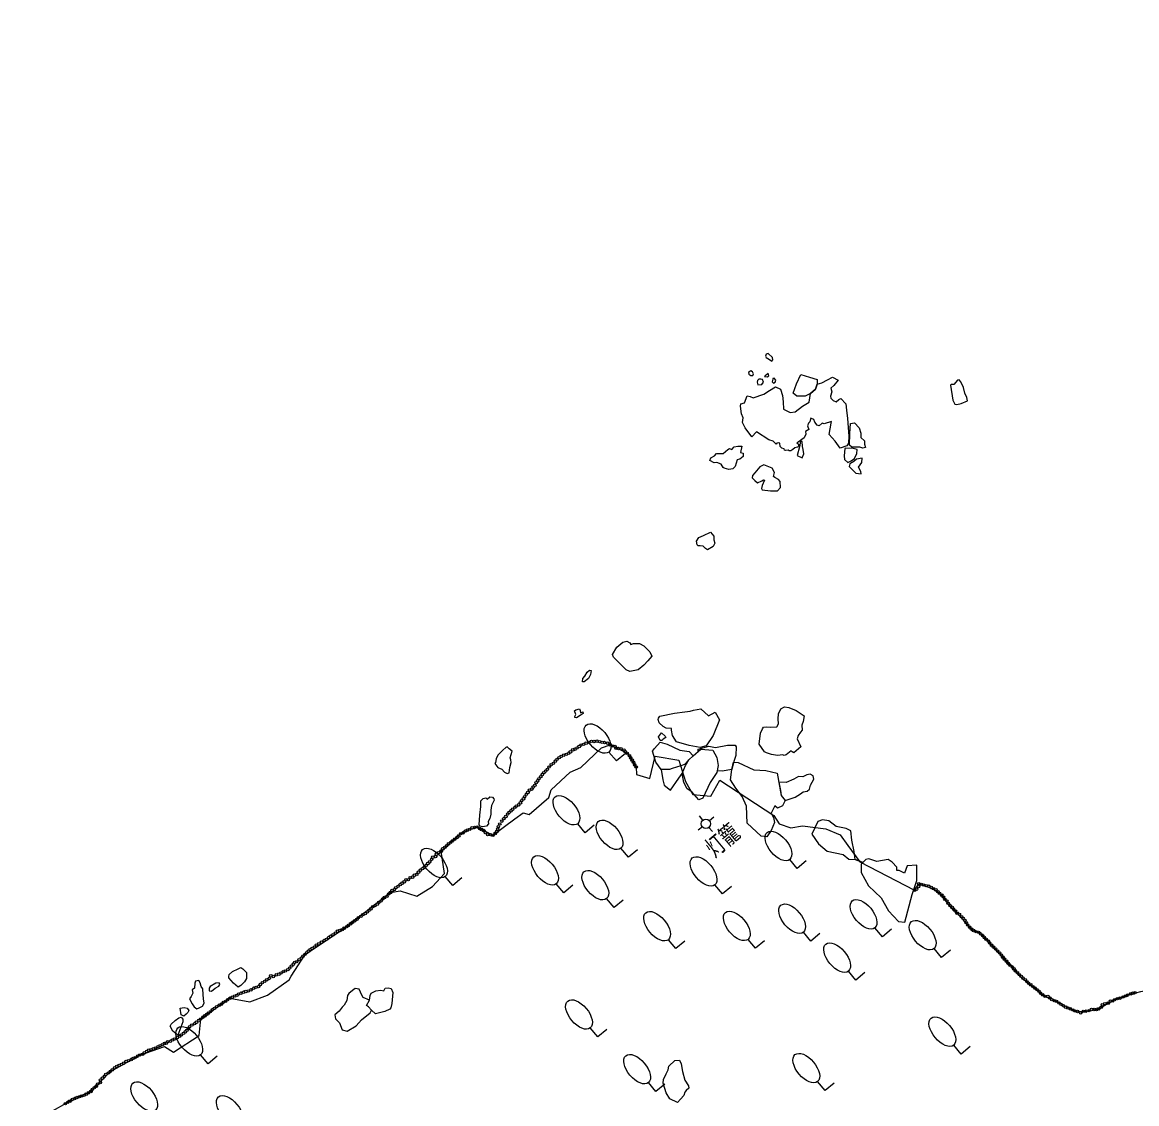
# Model space of a CAD drawing. Header units: metres. Extents: x -10443 to -4073, y -33280 to -26846.
# Drawn here: x -7910.84 to -7863.3, y -29684.37 to -29638.22 of the extents above; entities that cross this region are included whole.
import ezdxf
from ezdxf.enums import TextEntityAlignment as Align

# ---------------------------------------------------------------- set-up
doc = ezdxf.new("R2010")
doc.units = ezdxf.units.M
doc.header["$MEASUREMENT"] = 0
doc.linetypes.add('CONTINUOUS_1', pattern=[0])
doc.linetypes.add('CONTINUOUS_2', pattern=[0])
for name, color, linetype, lineweight in [('木', 254, 'CONTINUOUS_2', 18), ('木材', 241, 'CONTINUOUS_2', 18), ('構造物', 241, 'CONTINUOUS_2', 18), ('石', 241, 'CONTINUOUS_2', 18), ('護岸', 241, 'CONTINUOUS_2', 18)]:
    doc.layers.add(name, color=color, linetype=linetype, lineweight=lineweight)
doc.styles.add('MS Gothic', font='MS Gothic.ttf')

msp = doc.modelspace()

# ---------------------------------------------------------------- linework, layer by layer
at = {"layer": '木', "color": 1, "linetype": 'CONTINUOUS_1', "lineweight": 18}
for p, q in [((-7885.498, -29669.743), (-7885.82, -29669.36)), ((-7885.115, -29669.421), (-7885.498, -29669.743)), ((-7886.825, -29672.802), (-7887.147, -29672.419)), ((-7886.442, -29672.48), (-7886.825, -29672.802)), ((-7884.984, -29673.852), (-7885.305, -29673.469)), ((-7884.601, -29673.53), (-7884.984, -29673.852)), ((-7877.781, -29674.326), (-7878.103, -29673.943)), ((-7877.398, -29674.005), (-7877.781, -29674.326)), ((-7892.478, -29675.054), (-7892.799, -29674.671)), ((-7892.095, -29674.733), (-7892.478, -29675.054)), ((-7887.739, -29675.366), (-7888.06, -29674.983)), ((-7887.356, -29675.045), (-7887.739, -29675.366)), ((-7880.976, -29675.413), (-7881.298, -29675.03)), ((-7880.593, -29675.092), (-7880.976, -29675.413)), ((-7885.594, -29675.998), (-7885.915, -29675.615)), ((-7885.211, -29675.677), (-7885.594, -29675.998)), ((-7874.148, -29677.244), (-7874.469, -29676.861)), ((-7873.765, -29676.923), (-7874.148, -29677.244)), ((-7882.959, -29677.751), (-7883.28, -29677.368)), ((-7882.576, -29677.43), (-7882.959, -29677.751)), ((-7879.558, -29677.737), (-7879.879, -29677.354)), ((-7879.175, -29677.416), (-7879.558, -29677.737)), ((-7877.198, -29677.433), (-7877.519, -29677.05)), ((-7876.815, -29677.111), (-7877.198, -29677.433)), ((-7871.626, -29678.131), (-7871.947, -29677.748)), ((-7871.243, -29677.81), (-7871.626, -29678.131)), ((-7875.276, -29679.09), (-7875.598, -29678.707)), ((-7874.893, -29678.768), (-7875.276, -29679.09)), ((-7886.289, -29681.518), (-7886.61, -29681.135)), ((-7885.906, -29681.197), (-7886.289, -29681.518)), ((-7870.786, -29682.249), (-7871.107, -29681.866)), ((-7870.403, -29681.928), (-7870.786, -29682.249)), ((-7902.917, -29682.665), (-7903.238, -29682.282)), ((-7902.534, -29682.344), (-7902.917, -29682.665)), ((-7883.81, -29683.852), (-7884.131, -29683.469)), ((-7883.427, -29683.53), (-7883.81, -29683.852)), ((-7876.592, -29683.805), (-7876.914, -29683.422)), ((-7876.209, -29683.484), (-7876.592, -29683.805))]:
    msp.add_line(p, q, dxfattribs=at)
for centre in [(-7886.302, -29668.785), (-7887.629, -29671.844), (-7885.788, -29672.894), (-7878.585, -29673.369), (-7893.281, -29674.097), (-7888.542, -29674.409), (-7881.78, -29674.456), (-7886.398, -29675.041), (-7878.001, -29676.475), (-7874.952, -29676.286), (-7883.762, -29676.793), (-7880.361, -29676.78), (-7872.429, -29677.174), (-7876.08, -29678.132), (-7887.092, -29680.561), (-7871.59, -29681.291), (-7903.721, -29681.707), (-7884.613, -29682.894), (-7877.396, -29682.848), (-7905.641, -29684.061), (-7901.991, -29684.653)]:
    msp.add_ellipse(centre, major_axis=(-0.482, 0.575), ratio=0.533333, dxfattribs=at)
at = {"layer": '木材', "color": 4, "linetype": 'CONTINUOUS_2', "lineweight": 18}
for centre in [(-7886.563, -29668.902), (-7886.456, -29668.913), (-7886.328, -29668.898), (-7886.215, -29668.92), (-7887.456, -29669.351), (-7887.359, -29669.266), (-7887.262, -29669.24), (-7887.175, -29669.188), (-7887.086, -29669.125), (-7887.009, -29669.065), (-7886.894, -29669.032), (-7886.787, -29668.985), (-7886.673, -29668.947), (-7886.103, -29668.944), (-7886, -29668.957), (-7885.873, -29668.982), (-7885.765, -29669.055), (-7885.665, -29669.102), (-7885.554, -29669.122), (-7885.515, -29669.198), (-7885.402, -29669.214), (-7885.298, -29669.226), (-7885.175, -29669.273), (-7885.122, -29669.344), (-7888.186, -29669.844), (-7888.106, -29669.749), (-7888.034, -29669.67), (-7887.941, -29669.603), (-7887.851, -29669.546), (-7887.746, -29669.495), (-7887.632, -29669.459), (-7887.537, -29669.413), (-7885.035, -29669.415), (-7884.942, -29669.517), (-7884.888, -29669.607), (-7884.824, -29669.708), (-7884.768, -29669.8), (-7888.654, -29670.319), (-7888.593, -29670.24), (-7888.516, -29670.175), (-7888.442, -29670.099), (-7888.371, -29670.003), (-7888.277, -29669.904), (-7884.716, -29669.908), (-7884.652, -29670.002), (-7888.977, -29670.779), (-7888.921, -29670.671), (-7888.857, -29670.588), (-7888.804, -29670.497), (-7888.724, -29670.411), (-7889.411, -29671.263), (-7889.337, -29671.163), (-7889.277, -29671.086), (-7889.205, -29670.986), (-7889.105, -29670.943), (-7889.047, -29670.858), (-7889.826, -29671.718), (-7889.76, -29671.663), (-7889.664, -29671.613), (-7889.592, -29671.53), (-7889.538, -29671.437), (-7889.463, -29671.358), (-7890.299, -29672.2), (-7890.211, -29672.112), (-7890.136, -29672.006), (-7890.069, -29671.939), (-7889.995, -29671.871), (-7889.922, -29671.799), (-7891.855, -29672.693), (-7891.757, -29672.662), (-7891.653, -29672.594), (-7891.546, -29672.579), (-7891.448, -29672.559), (-7891.331, -29672.626), (-7891.251, -29672.665), (-7891.151, -29672.712), (-7890.565, -29672.65), (-7890.537, -29672.544), (-7890.473, -29672.431), (-7890.382, -29672.308), (-7892.482, -29673.147), (-7892.39, -29673.076), (-7892.3, -29673.01), (-7892.223, -29672.936), (-7892.134, -29672.842), (-7892.043, -29672.812), (-7891.936, -29672.734), (-7891.092, -29672.805), (-7890.992, -29672.886), (-7890.866, -29672.885), (-7890.771, -29672.914), (-7890.666, -29672.837), (-7890.599, -29672.752), (-7893.089, -29673.657), (-7892.975, -29673.592), (-7892.901, -29673.491), (-7892.818, -29673.425), (-7892.737, -29673.357), (-7892.657, -29673.276), (-7892.567, -29673.21), (-7893.54, -29674.119), (-7893.463, -29674.045), (-7893.38, -29673.944), (-7893.33, -29673.847), (-7893.208, -29673.818), (-7893.171, -29673.719), (-7894.111, -29674.615), (-7894.015, -29674.577), (-7893.942, -29674.486), (-7893.859, -29674.404), (-7893.77, -29674.34), (-7893.687, -29674.275), (-7893.61, -29674.193), (-7894.812, -29675.091), (-7894.722, -29675.016), (-7894.638, -29674.956), (-7894.551, -29674.899), (-7894.476, -29674.816), (-7894.371, -29674.806), (-7894.293, -29674.722), (-7894.195, -29674.699), (-7872.61, -29675.106), (-7872.601, -29674.979), (-7872.494, -29675.006), (-7872.399, -29675.038), (-7872.284, -29675.065), (-7872.168, -29675.087), (-7895.391, -29675.567), (-7895.289, -29675.514), (-7895.216, -29675.422), (-7895.135, -29675.353), (-7895.065, -29675.27), (-7894.975, -29675.231), (-7894.907, -29675.151), (-7872.773, -29675.256), (-7872.686, -29675.209), (-7872.072, -29675.138), (-7871.969, -29675.194), (-7871.866, -29675.241), (-7871.782, -29675.316), (-7871.713, -29675.388), (-7871.617, -29675.47), (-7871.544, -29675.548), (-7895.972, -29676.05), (-7895.889, -29675.956), (-7895.799, -29675.912), (-7895.701, -29675.854), (-7895.633, -29675.778), (-7895.543, -29675.715), (-7895.472, -29675.633), (-7871.483, -29675.643), (-7871.396, -29675.721), (-7871.345, -29675.818), (-7871.26, -29675.913), (-7871.173, -29675.993), (-7896.57, -29676.497), (-7896.504, -29676.426), (-7896.401, -29676.374), (-7896.312, -29676.304), (-7896.219, -29676.252), (-7896.124, -29676.184), (-7896.048, -29676.117), (-7871.111, -29676.077), (-7871.034, -29676.148), (-7870.958, -29676.236), (-7870.862, -29676.291), (-7870.774, -29676.384), (-7870.706, -29676.459), (-7897.393, -29677.005), (-7897.294, -29676.975), (-7897.195, -29676.939), (-7897.108, -29676.878), (-7897.004, -29676.816), (-7896.936, -29676.765), (-7896.838, -29676.694), (-7896.754, -29676.623), (-7896.657, -29676.561), (-7870.632, -29676.547), (-7870.577, -29676.643), (-7870.511, -29676.743), (-7870.426, -29676.832), (-7870.35, -29676.916), (-7870.263, -29676.975), (-7898.076, -29677.472), (-7897.971, -29677.406), (-7897.866, -29677.35), (-7897.777, -29677.278), (-7897.694, -29677.221), (-7897.586, -29677.161), (-7897.485, -29677.087), (-7870.154, -29677.027), (-7870.045, -29677.057), (-7869.958, -29677.122), (-7869.869, -29677.193), (-7869.799, -29677.274), (-7869.723, -29677.352), (-7869.634, -29677.426), (-7898.708, -29677.924), (-7898.634, -29677.857), (-7898.562, -29677.794), (-7898.476, -29677.736), (-7898.378, -29677.682), (-7898.293, -29677.593), (-7898.19, -29677.545), (-7869.571, -29677.512), (-7869.491, -29677.604), (-7869.408, -29677.684), (-7869.316, -29677.765), (-7869.236, -29677.855), (-7869.145, -29677.935), (-7899.281, -29678.411), (-7899.219, -29678.337), (-7899.136, -29678.309), (-7899.033, -29678.221), (-7898.936, -29678.156), (-7898.87, -29678.073), (-7898.782, -29677.995), (-7869.074, -29678.025), (-7869.012, -29678.116), (-7868.943, -29678.199), (-7868.856, -29678.287), (-7868.786, -29678.382), (-7900.239, -29678.909), (-7900.006, -29678.866), (-7899.897, -29678.838), (-7899.808, -29678.789), (-7899.707, -29678.736), (-7899.63, -29678.707), (-7899.513, -29678.647), (-7899.437, -29678.577), (-7899.357, -29678.494), (-7868.702, -29678.458), (-7868.607, -29678.529), (-7868.541, -29678.613), (-7868.477, -29678.695), (-7868.388, -29678.779), (-7868.304, -29678.859), (-7900.768, -29679.369), (-7900.69, -29679.282), (-7900.605, -29679.205), (-7900.501, -29679.148), (-7900.412, -29679.078), (-7900.305, -29679.021), (-7900.135, -29678.938), (-7868.231, -29678.932), (-7868.152, -29679.009), (-7868.059, -29679.073), (-7867.979, -29679.162), (-7867.907, -29679.228), (-7867.819, -29679.294), (-7867.726, -29679.373), (-7901.882, -29679.819), (-7901.779, -29679.771), (-7901.688, -29679.744), (-7901.614, -29679.683), (-7901.517, -29679.653), (-7901.407, -29679.611), (-7901.304, -29679.58), (-7901.2, -29679.555), (-7901.095, -29679.511), (-7900.975, -29679.44), (-7900.872, -29679.398), (-7867.641, -29679.436), (-7867.549, -29679.498), (-7867.464, -29679.571), (-7867.395, -29679.654), (-7867.311, -29679.722), (-7867.21, -29679.786), (-7867.089, -29679.793), (-7867.005, -29679.854), (-7864.004, -29679.861), (-7863.88, -29679.816), (-7863.781, -29679.773), (-7863.686, -29679.733), (-7863.554, -29679.679), (-7863.453, -29679.651), (-7863.369, -29679.627), (-7902.644, -29680.296), (-7902.555, -29680.226), (-7902.448, -29680.165), (-7902.359, -29680.122), (-7902.269, -29680.045), (-7902.171, -29679.996), (-7902.079, -29679.925), (-7901.99, -29679.867), (-7866.924, -29679.928), (-7866.814, -29679.97), (-7866.722, -29680.001), (-7866.616, -29680.07), (-7866.531, -29680.126), (-7866.428, -29680.188), (-7866.323, -29680.246), (-7866.237, -29680.28), (-7866.128, -29680.32), (-7864.921, -29680.318), (-7864.818, -29680.252), (-7864.767, -29680.15), (-7864.658, -29680.099), (-7864.518, -29680.075), (-7864.423, -29679.991), (-7864.324, -29679.983), (-7864.239, -29679.93), (-7864.123, -29679.885), (-7903.309, -29680.811), (-7903.231, -29680.751), (-7903.128, -29680.671), (-7903.056, -29680.619), (-7902.971, -29680.553), (-7902.907, -29680.505), (-7902.82, -29680.439), (-7902.733, -29680.359), (-7866.021, -29680.37), (-7865.934, -29680.409), (-7865.82, -29680.434), (-7865.691, -29680.492), (-7865.579, -29680.426), (-7865.474, -29680.421), (-7865.333, -29680.399), (-7865.23, -29680.348), (-7865.109, -29680.344), (-7865.012, -29680.349), (-7903.822, -29681.237), (-7903.764, -29681.161), (-7903.703, -29681.082), (-7903.609, -29681.011), (-7903.49, -29680.95), (-7903.413, -29680.887), (-7904.642, -29681.723), (-7904.527, -29681.701), (-7904.434, -29681.651), (-7904.349, -29681.607), (-7904.233, -29681.543), (-7904.131, -29681.483), (-7904.064, -29681.432), (-7903.968, -29681.367), (-7903.888, -29681.3), (-7905.637, -29682.195), (-7905.535, -29682.141), (-7905.451, -29682.082), (-7905.355, -29682.064), (-7905.248, -29682.024), (-7905.166, -29681.989), (-7905.051, -29681.93), (-7904.972, -29681.892), (-7904.871, -29681.846), (-7904.783, -29681.799), (-7904.706, -29681.783), (-7906.611, -29682.69), (-7906.518, -29682.635), (-7906.414, -29682.568), (-7906.311, -29682.527), (-7906.202, -29682.483), (-7906.116, -29682.428), (-7906.033, -29682.4), (-7905.923, -29682.336), (-7905.832, -29682.29), (-7905.716, -29682.257), (-7907.278, -29683.113), (-7907.169, -29683.058), (-7907.087, -29682.99), (-7907.002, -29682.921), (-7906.906, -29682.836), (-7906.81, -29682.776), (-7906.71, -29682.73), (-7907.692, -29683.622), (-7907.632, -29683.523), (-7907.515, -29683.462), (-7907.51, -29683.354), (-7907.42, -29683.278), (-7907.341, -29683.203), (-7908.512, -29684.1), (-7908.399, -29684.066), (-7908.316, -29684.039), (-7908.207, -29684.011), (-7908.119, -29683.961), (-7908.024, -29683.903), (-7907.921, -29683.844), (-7907.853, -29683.757), (-7907.769, -29683.682), (-7909.006, -29684.362), (-7908.906, -29684.304), (-7908.812, -29684.26), (-7908.705, -29684.184), (-7908.611, -29684.148)]:
    msp.add_circle(centre, 0.0535, dxfattribs=at)
at = {"layer": '構造物', "color": 1, "linetype": 'CONTINUOUS_2', "lineweight": 18}
for p, q in [((-7881.806, -29672.268), (-7881.956, -29672.089)), ((-7881.344, -29672.143), (-7881.523, -29672.292)), ((-7881.831, -29672.551), (-7882.009, -29672.7)), ((-7881.398, -29672.754), (-7881.547, -29672.575))]:
    msp.add_line(p, q, dxfattribs=at)
msp.add_circle((-7881.677, -29672.421), 0.201, dxfattribs=at)
at = {"layer": '石', "color": 4, "linetype": 'CONTINUOUS_2', "lineweight": 18, "flags": 128}
for points in [[(-7878.817, -29652.625), (-7878.84, -29652.521), (-7879.018, -29652.356), (-7879.113, -29652.382), (-7879.143, -29652.464), (-7879.108, -29652.527), (-7878.968, -29652.614), (-7878.862, -29652.685), (-7878.817, -29652.625)], [(-7879.767, -29653.299), (-7879.682, -29653.291), (-7879.649, -29653.221), (-7879.691, -29653.133), (-7879.761, -29653.089), (-7879.809, -29653.119), (-7879.863, -29653.164), (-7879.849, -29653.244), (-7879.767, -29653.299)], [(-7880.029, -29654.461), (-7879.919, -29654.165), (-7879.792, -29654.189), (-7879.667, -29654.252), (-7879.206, -29654.092), (-7878.965, -29653.937), (-7878.712, -29653.785), (-7878.493, -29653.875), (-7878.412, -29654.142), (-7878.385, -29654.416), (-7878.367, -29654.736), (-7878.081, -29654.878), (-7877.865, -29654.851), (-7877.564, -29654.598), (-7877.271, -29654.436), (-7877.211, -29654.059), (-7877.001, -29653.883), (-7876.931, -29653.669), (-7876.73, -29653.606), (-7876.497, -29653.48), (-7876.276, -29653.373), (-7876.037, -29653.497), (-7876.214, -29653.716), (-7876.343, -29653.832), (-7876.3, -29653.997), (-7876.37, -29654.183), (-7876.356, -29654.263), (-7876.251, -29654.363), (-7876.127, -29654.414), (-7876.008, -29654.315), (-7875.929, -29654.283), (-7875.71, -29654.506), (-7875.677, -29654.769), (-7875.641, -29655.123), (-7875.606, -29655.511), (-7875.587, -29655.887), (-7875.591, -29656.177), (-7875.661, -29656.296), (-7875.95, -29656.39), (-7876.169, -29656.09), (-7876.421, -29655.807), (-7876.333, -29655.326), (-7876.319, -29655.254), (-7876.634, -29655.359), (-7876.722, -29655.334), (-7876.851, -29655.446), (-7876.929, -29655.409), (-7877.032, -29655.279), (-7877.07, -29655.176), (-7877.199, -29655.117), (-7877.241, -29655.277), (-7877.306, -29655.331), (-7877.34, -29655.437), (-7877.293, -29655.603), (-7877.43, -29655.679), (-7877.421, -29655.792), (-7877.489, -29655.955), (-7877.743, -29656.136), (-7877.795, -29656.163), (-7877.726, -29656.224), (-7877.722, -29656.317), (-7877.768, -29656.355), (-7877.889, -29656.379), (-7877.976, -29656.448), (-7878.062, -29656.506), (-7878.126, -29656.514), (-7878.171, -29656.481), (-7878.279, -29656.501), (-7878.326, -29656.474), (-7878.345, -29656.43), (-7878.436, -29656.389), (-7878.505, -29656.323), (-7878.528, -29656.187), (-7878.602, -29656.175), (-7878.65, -29656.18), (-7878.684, -29656.219), (-7878.804, -29656.097), (-7878.995, -29656.035), (-7879.517, -29655.698), (-7879.726, -29655.913), (-7880.004, -29655.525), (-7880.122, -29655.299), (-7880.096, -29655.102), (-7880.155, -29654.928), (-7880.196, -29654.605), (-7880.19, -29654.497), (-7880.029, -29654.461)], [(-7879.461, -29653.686), (-7879.299, -29653.677), (-7879.221, -29653.576), (-7879.267, -29653.466), (-7879.331, -29653.445), (-7879.418, -29653.455), (-7879.478, -29653.505), (-7879.488, -29653.577), (-7879.461, -29653.686)], [(-7879.183, -29653.335), (-7879.059, -29653.348), (-7878.995, -29653.302), (-7879.017, -29653.196), (-7879.085, -29653.25), (-7879.147, -29653.302), (-7879.183, -29653.335)], [(-7878.83, -29653.453), (-7878.845, -29653.565), (-7878.795, -29653.629), (-7878.725, -29653.577), (-7878.701, -29653.496), (-7878.766, -29653.406), (-7878.829, -29653.424), (-7878.83, -29653.453)], [(-7877.962, -29654.046), (-7877.812, -29653.657), (-7877.634, -29653.257), (-7877.254, -29653.368), (-7876.938, -29653.461), (-7876.931, -29653.669), (-7877.001, -29653.883), (-7877.211, -29654.059), (-7877.448, -29654.175), (-7877.799, -29654.183), (-7877.962, -29654.046)], [(-7871.245, -29653.706), (-7871.141, -29654.351), (-7871.058, -29654.52), (-7870.972, -29654.533), (-7870.787, -29654.489), (-7870.521, -29654.382), (-7870.548, -29654.23), (-7870.633, -29654.053), (-7870.689, -29653.803), (-7870.799, -29653.571), (-7870.872, -29653.484), (-7870.948, -29653.5), (-7871.096, -29653.672), (-7871.206, -29653.674), (-7871.245, -29653.706)], [(-7875.557, -29656.264), (-7875.543, -29655.775), (-7875.516, -29655.348), (-7875.342, -29655.315), (-7875.141, -29655.533), (-7875.074, -29655.752), (-7875.065, -29655.946), (-7874.916, -29656.086), (-7874.91, -29656.225), (-7874.868, -29656.37), (-7874.98, -29656.395), (-7875.112, -29656.357), (-7875.458, -29656.356), (-7875.557, -29656.264)], [(-7881.473, -29656.807), (-7881.318, -29656.717), (-7881.228, -29656.625), (-7880.947, -29656.628), (-7880.75, -29656.447), (-7880.669, -29656.41), (-7880.569, -29656.454), (-7880.48, -29656.332), (-7880.318, -29656.307), (-7880.146, -29656.314), (-7880.203, -29656.577), (-7880.089, -29656.608), (-7880.084, -29656.747), (-7880.233, -29656.864), (-7880.343, -29656.893), (-7880.428, -29657.171), (-7880.528, -29657.279), (-7880.699, -29657.303), (-7880.893, -29657.251), (-7880.947, -29657.216), (-7881.03, -29657.079), (-7881.209, -29657.007), (-7881.327, -29657.019), (-7881.511, -29656.922), (-7881.473, -29656.807)], [(-7877.641, -29656.098), (-7877.691, -29656.334), (-7877.779, -29656.705), (-7877.577, -29656.815), (-7877.502, -29656.635), (-7877.526, -29656.446), (-7877.555, -29656.319), (-7877.568, -29656.118), (-7877.641, -29656.098)], [(-7875.754, -29656.408), (-7875.778, -29656.72), (-7875.761, -29656.886), (-7875.627, -29657.001), (-7875.483, -29656.933), (-7875.336, -29656.837), (-7875.245, -29656.623), (-7875.221, -29656.449), (-7875.391, -29656.411), (-7875.707, -29656.4), (-7875.754, -29656.408)], [(-7875.532, -29657.066), (-7875.562, -29657.181), (-7875.287, -29657.459), (-7875.052, -29657.485), (-7875.073, -29657.391), (-7875.172, -29657.21), (-7875.025, -29657.006), (-7875.009, -29656.829), (-7875.249, -29656.866), (-7875.37, -29656.962), (-7875.532, -29657.066)], [(-7879.707, -29657.667), (-7879.586, -29657.772), (-7879.479, -29657.868), (-7879.297, -29657.795), (-7879.22, -29657.741), (-7879.176, -29657.756), (-7879.28, -29657.992), (-7879.314, -29658.122), (-7879.278, -29658.171), (-7878.93, -29658.213), (-7878.619, -29658.211), (-7878.497, -29658.078), (-7878.504, -29657.818), (-7878.582, -29657.73), (-7878.737, -29657.648), (-7878.79, -29657.603), (-7878.759, -29657.438), (-7878.848, -29657.243), (-7879.06, -29657.161), (-7879.208, -29657.105), (-7879.383, -29657.193), (-7879.59, -29657.452), (-7879.694, -29657.555), (-7879.707, -29657.667)], [(-7882.057, -29660.517), (-7882.082, -29660.364), (-7881.978, -29660.213), (-7881.78, -29660.118), (-7881.478, -29659.984), (-7881.341, -29660.147), (-7881.347, -29660.311), (-7881.303, -29660.449), (-7881.363, -29660.595), (-7881.613, -29660.733), (-7881.699, -29660.678), (-7881.802, -29660.574), (-7881.919, -29660.568), (-7882.004, -29660.561), (-7882.057, -29660.517)], [(-7885.667, -29665.2), (-7885.475, -29664.88), (-7885.223, -29664.668), (-7885.056, -29664.631), (-7884.928, -29664.707), (-7884.877, -29664.768), (-7884.77, -29664.734), (-7884.515, -29664.734), (-7884.333, -29664.828), (-7884.075, -29665.089), (-7883.983, -29665.274), (-7884.152, -29665.471), (-7884.32, -29665.66), (-7884.566, -29665.859), (-7884.922, -29665.918), (-7885.076, -29665.857), (-7885.41, -29665.525), (-7885.616, -29665.308), (-7885.667, -29665.2)], [(-7886.944, -29666.359), (-7886.927, -29666.217), (-7886.837, -29666.126), (-7886.749, -29665.956), (-7886.641, -29665.866), (-7886.578, -29665.885), (-7886.597, -29666.052), (-7886.689, -29666.217), (-7886.867, -29666.365), (-7886.944, -29666.359)], [(-7879.223, -29668.298), (-7879.093, -29668.289), (-7878.924, -29668.307), (-7878.654, -29668.281), (-7878.58, -29668.161), (-7878.59, -29667.947), (-7878.585, -29667.725), (-7878.487, -29667.52), (-7878.32, -29667.434), (-7878.144, -29667.455), (-7877.835, -29667.589), (-7877.486, -29667.816), (-7877.531, -29668.065), (-7877.584, -29668.211), (-7877.577, -29668.427), (-7877.642, -29668.508), (-7877.744, -29668.652), (-7877.789, -29668.801), (-7877.628, -29669.138), (-7877.927, -29669.394), (-7878.001, -29669.356), (-7878.047, -29669.315), (-7878.252, -29669.487), (-7878.344, -29669.516), (-7878.393, -29669.483), (-7878.623, -29669.512), (-7878.884, -29669.46), (-7879.089, -29669.394), (-7879.174, -29669.349), (-7879.403, -29669.032), (-7879.353, -29668.56), (-7879.267, -29668.366), (-7879.223, -29668.298)], [(-7887.221, -29667.753), (-7887.286, -29667.6), (-7887.231, -29667.562), (-7887.072, -29667.524), (-7887.043, -29667.587), (-7887.034, -29667.683), (-7886.927, -29667.649), (-7886.911, -29667.715), (-7887.049, -29667.807), (-7887.196, -29667.906), (-7887.264, -29667.892), (-7887.273, -29667.843), (-7887.221, -29667.753)], [(-7883.643, -29667.832), (-7883.013, -29667.701), (-7882.575, -29667.644), (-7882.348, -29667.621), (-7882.201, -29667.569), (-7881.899, -29667.522), (-7881.562, -29667.819), (-7881.288, -29667.662), (-7881.105, -29667.993), (-7881.366, -29668.649), (-7881.661, -29669.103), (-7881.922, -29669.171), (-7882.39, -29669.087), (-7882.934, -29668.923), (-7883.105, -29668.653), (-7883.145, -29668.424), (-7883.146, -29668.352), (-7883.376, -29668.348), (-7883.505, -29668.269), (-7883.677, -29668.119), (-7883.714, -29667.97), (-7883.701, -29667.91), (-7883.643, -29667.832)], [(-7883.625, -29668.871), (-7883.708, -29668.716), (-7883.577, -29668.537), (-7883.422, -29668.678), (-7883.39, -29668.735), (-7883.506, -29668.806), (-7883.566, -29668.873), (-7883.625, -29668.871)], [(-7890.686, -29669.854), (-7890.562, -29670.023), (-7890.378, -29670.098), (-7890.272, -29670.217), (-7890.156, -29670.276), (-7890.078, -29670.242), (-7890.043, -29670.022), (-7889.993, -29669.803), (-7889.997, -29669.69), (-7890.024, -29669.61), (-7889.951, -29669.327), (-7890.067, -29669.222), (-7890.158, -29669.139), (-7890.212, -29669.164), (-7890.341, -29669.275), (-7890.424, -29669.366), (-7890.488, -29669.42), (-7890.562, -29669.492), (-7890.62, -29669.654), (-7890.66, -29669.801), (-7890.686, -29669.854)], [(-7882.015, -29669.35), (-7882.015, -29669.244), (-7881.548, -29669.106), (-7881.273, -29669.168), (-7880.755, -29669.073), (-7880.432, -29669.075), (-7880.386, -29669.142), (-7880.402, -29669.515), (-7880.487, -29669.764), (-7880.578, -29670.109), (-7880.991, -29670.173), (-7881.196, -29670.168)], [(-7878.301, -29671.426), (-7877.876, -29671.281), (-7877.647, -29671.143), (-7877.534, -29671.063), (-7877.355, -29671.024), (-7877.252, -29670.944), (-7877.212, -29670.777), (-7877.068, -29670.519), (-7877.108, -29670.377), (-7877.237, -29670.305), (-7877.367, -29670.34), (-7877.55, -29670.425), (-7877.727, -29670.409), (-7877.922, -29670.525), (-7878.254, -29670.666), (-7878.572, -29670.641), (-7878.498, -29671.008), (-7878.462, -29671.221), (-7878.301, -29671.426)], [(-7891.352, -29672.471), (-7891.33, -29672.061), (-7891.274, -29671.685), (-7891.284, -29671.439), (-7891.179, -29671.35), (-7891.063, -29671.317), (-7891.016, -29671.373), (-7890.898, -29671.274), (-7890.789, -29671.284), (-7890.726, -29671.353), (-7890.708, -29671.412), (-7890.833, -29671.649), (-7890.861, -29671.837), (-7890.859, -29672.016), (-7890.904, -29672.196), (-7890.964, -29672.321), (-7890.955, -29672.419), (-7891.043, -29672.53), (-7891.206, -29672.55), (-7891.307, -29672.526), (-7891.352, -29672.471)], [(-7901.635, -29679.398), (-7901.832, -29679.227), (-7902.033, -29678.996), (-7902.029, -29678.933), (-7902.014, -29678.85), (-7901.869, -29678.732), (-7901.637, -29678.608), (-7901.525, -29678.552), (-7901.431, -29678.605), (-7901.282, -29678.762), (-7901.274, -29679.02), (-7901.366, -29679.172), (-7901.519, -29679.322), (-7901.635, -29679.398)], [(-7903.704, -29679.896), (-7903.602, -29680.107), (-7903.517, -29680.233), (-7903.399, -29680.324), (-7903.3, -29680.283), (-7903.157, -29680.201), (-7903.088, -29680.074), (-7903.119, -29679.893), (-7903.132, -29679.713), (-7903.142, -29679.461), (-7903.219, -29679.362), (-7903.258, -29679.215), (-7903.309, -29679.103), (-7903.456, -29679.137), (-7903.487, -29679.226), (-7903.496, -29679.43), (-7903.59, -29679.514), (-7903.57, -29679.651), (-7903.634, -29679.79), (-7903.704, -29679.896)], [(-7902.874, -29679.546), (-7902.772, -29679.564), (-7902.609, -29679.441), (-7902.452, -29679.35), (-7902.42, -29679.283), (-7902.451, -29679.203), (-7902.591, -29679.224), (-7902.826, -29679.362), (-7902.876, -29679.437), (-7902.874, -29679.502), (-7902.874, -29679.546)], [(-7896.029, -29679.949), (-7896.298, -29679.837), (-7896.363, -29679.741), (-7896.475, -29679.484), (-7896.641, -29679.448), (-7896.752, -29679.534), (-7896.906, -29679.663), (-7896.969, -29679.748), (-7896.992, -29679.958), (-7897.105, -29680.164), (-7897.199, -29680.243), (-7897.326, -29680.413), (-7897.513, -29680.57), (-7897.48, -29680.741), (-7897.306, -29680.921), (-7897.198, -29681.22), (-7896.978, -29681.274), (-7896.594, -29681.039), (-7896.378, -29680.795), (-7896.001, -29680.486), (-7895.948, -29680.378)], [(-7896.165, -29680.171), (-7896.029, -29679.949), (-7895.998, -29679.745), (-7895.964, -29679.644), (-7895.767, -29679.551), (-7895.551, -29679.524), (-7895.423, -29679.548), (-7895.369, -29679.443), (-7895.238, -29679.428), (-7895.11, -29679.453), (-7895.03, -29679.624), (-7895.058, -29679.941), (-7895.08, -29680.095), (-7895.126, -29680.277), (-7895.157, -29680.335), (-7895.374, -29680.437), (-7895.776, -29680.536), (-7895.948, -29680.378), (-7896.069, -29680.233), (-7896.165, -29680.171)], [(-7883.261, -29682.766), (-7883.011, -29682.524), (-7882.812, -29682.505), (-7882.739, -29682.667), (-7882.676, -29682.996), (-7882.572, -29683.368), (-7882.428, -29683.607), (-7882.413, -29683.701), (-7882.514, -29683.807), (-7882.573, -29683.881), (-7882.627, -29684.019), (-7882.765, -29684.17), (-7882.884, -29684.315), (-7883.22, -29684.159), (-7883.374, -29683.899), (-7883.5, -29683.496), (-7883.494, -29683.339), (-7883.38, -29683.088), (-7883.292, -29682.919), (-7883.261, -29682.766)]]:
    msp.add_lwpolyline(points, dxfattribs=at)
for points in [[(-7883.226, -29670.103), (-7883.586, -29670.106), (-7883.822, -29669.795), (-7883.957, -29669.33), (-7883.872, -29669.216), (-7883.629, -29668.944), (-7883.327, -29669.019), (-7882.793, -29669.276), (-7882.392, -29669.337), (-7882.217, -29669.529), (-7882.409, -29669.698), (-7882.59, -29669.891), (-7882.748, -29669.949), (-7883.113, -29670.07)], [(-7881.974, -29671.401), (-7882.285, -29671.058), (-7882.473, -29670.929), (-7882.614, -29670.666), (-7882.698, -29670.283), (-7882.546, -29669.933), (-7882.409, -29669.698), (-7882.217, -29669.529), (-7881.898, -29669.246), (-7881.378, -29669.287), (-7881.219, -29669.599), (-7881.162, -29669.933), (-7881.206, -29670.24), (-7881.494, -29670.665), (-7881.807, -29671.325)], [(-7883.586, -29670.106), (-7883.52, -29670.544), (-7883.465, -29670.772), (-7883.192, -29670.991), (-7882.829, -29670.47), (-7882.698, -29670.283), (-7882.546, -29669.933), (-7882.409, -29669.698), (-7882.59, -29669.891), (-7882.748, -29669.949), (-7883.113, -29670.07), (-7883.226, -29670.103)], [(-7878.301, -29671.426), (-7878.413, -29671.656), (-7878.624, -29671.753), (-7878.732, -29671.662), (-7878.9, -29671.969), (-7878.797, -29672.159), (-7878.755, -29672.369), (-7878.892, -29672.713), (-7879.075, -29672.985), (-7879.321, -29672.946), (-7879.921, -29672.4), (-7879.943, -29671.668), (-7880.135, -29671.26), (-7880.4, -29670.898), (-7880.626, -29670.543), (-7880.578, -29670.109), (-7880.495, -29669.796), (-7880.304, -29669.803), (-7879.635, -29670.127), (-7879.121, -29670.146), (-7878.644, -29670.265), (-7878.462, -29671.221)], [(-7875.013, -29674.056), (-7875.313, -29673.953), (-7875.36, -29673.601), (-7875.459, -29673.115), (-7875.489, -29672.726), (-7875.699, -29672.618), (-7876.117, -29672.542), (-7876.438, -29672.302), (-7876.698, -29672.26), (-7876.898, -29672.332), (-7877.163, -29672.863), (-7876.877, -29673.275), (-7876.5, -29673.598), (-7875.816, -29673.735), (-7875.576, -29673.936), (-7875.313, -29673.953)], [(-7875.05, -29674.147), (-7875.05, -29674.495), (-7874.744, -29675.067), (-7874.196, -29675.579), (-7873.889, -29676.143), (-7873.469, -29676.596), (-7873.188, -29676.62), (-7872.875, -29675.441), (-7872.677, -29674.849), (-7872.675, -29674.192), (-7873.089, -29674.216), (-7873.207, -29674.528), (-7873.438, -29674.421), (-7873.532, -29674.413), (-7873.532, -29674.272), (-7873.728, -29674.057), (-7873.907, -29673.947), (-7874.383, -29674.03), (-7874.721, -29673.918), (-7874.852, -29673.941)], [(-7904.067, -29680.581), (-7904.107, -29680.291), (-7903.941, -29680.256), (-7903.806, -29680.29), (-7903.736, -29680.391), (-7903.779, -29680.478), (-7903.846, -29680.55), (-7903.948, -29680.628)], [(-7904.206, -29681.446), (-7904.418, -29681.27), (-7904.529, -29681.056), (-7904.495, -29680.968), (-7904.322, -29680.823), (-7904.164, -29680.702), (-7904.066, -29680.672), (-7903.994, -29680.763), (-7903.998, -29680.877)]]:
    msp.add_lwpolyline(points, close=True, dxfattribs=at)
at = {"layer": '護岸', "color": 1, "lineweight": 18, "flags": 128}
msp.add_lwpolyline([(-7868.595, -29568.482, 0.029871), (-7869, -29568.531), (-7869.249, -29568.965, -0.04263), (-7869.389, -29569.279), (-7870.132, -29569.822), (-7870.505, -29569.965), (-7871.156, -29570.005), (-7871.545, -29570.011), (-7872.673, -29569.516, 0.064147), (-7873.074, -29569.335), (-7873.355, -29569.013), (-7873.96, -29568.832), (-7875.508, -29568.368), (-7875.775, -29568.37), (-7875.905, -29568.4), (-7876.185, -29568.196), (-7876.919, -29567.952, 0.030306), (-7877.59, -29567.752), (-7877.98, -29567.699), (-7878.845, -29567.87), (-7880.679, -29568.479), (-7881.065, -29568.744, 0.013808), (-7882.353, -29570.475), (-7882.401, -29570.802), (-7882.751, -29570.921), (-7882.99, -29571.424), (-7884.185, -29572.877, -0.002837), (-7885.309, -29574.665), (-7885.362, -29575.66), (-7886.078, -29575.821), (-7887.497, -29577.832), (-7887.514, -29578.613), (-7888.219, -29578.815), (-7888.535, -29579.252), (-7891.771, -29583.877), (-7893.482, -29586.409), (-7893.717, -29586.803), (-7894.095, -29587.453, 0.206193), (-7894.605, -29589.277), (-7895.828, -29589.915), (-7897.406, -29591.306), (-7897.614, -29591.795), (-7898.13, -29591.726), (-7898.9, -29592.336), (-7899.604, -29593.04), (-7900.335, -29593.024), (-7900.62, -29592.641), (-7902.301, -29592.418), (-7904.072, -29592.463), (-7904.936, -29592.375), (-7906.598, -29591.238), (-7908.054, -29589.857), (-7909.406, -29587.434), (-7910.178, -29586.632), (-7910.6, -29585.943), (-7911.814, -29584.8), (-7916.79, -29587.316), (-7916.016, -29588.494), (-7915.934, -29590.292), (-7914.872, -29592.029), (-7913.061, -29593.219), (-7913.442, -29594.019), (-7913.509, -29594.078), (-7913.613, -29594.394), (-7913.565, -29595.065), (-7913.482, -29595.601), (-7913.547, -29595.7), (-7913.533, -29595.937), (-7913.317, -29596.478), (-7913.19, -29596.987), (-7913.061, -29597.154), (-7912.949, -29597.287), (-7912.882, -29597.338), (-7912.825, -29597.345), (-7912.698, -29597.361), (-7912.758, -29597.771), (-7912.423, -29597.828), (-7912.333, -29598.266), (-7912, -29598.823), (-7911.677, -29599.318), (-7911.311, -29599.643), (-7910.991, -29599.677), (-7910.774, -29599.904), (-7910.044, -29601.105), (-7909.642, -29601.555), (-7909.178, -29602.507), (-7908.906, -29603.458), (-7908.611, -29605.234), (-7908.705, -29606.122, -0.05449), (-7908.828, -29606.758), (-7908.629, -29607.301), (-7908.253, -29607.77), (-7907.925, -29608.423), (-7907.795, -29608.769), (-7907.855, -29609.17), (-7908.086, -29610.002), (-7908.431, -29611.685), (-7908.655, -29612.797), (-7909.604, -29614.611), (-7910.291, -29615.384), (-7911.898, -29616.456), (-7912.989, -29616.978), (-7913.477, -29617.263), (-7914.09, -29617.692), (-7915.816, -29618.29), (-7915.771, -29618.435), (-7916.471, -29618.72), (-7917.178, -29618.875), (-7917.797, -29619.414), (-7919.295, -29620.042), (-7920.532, -29620.694), (-7920.927, -29620.718), (-7921.882, -29621.144), (-7923.4, -29621.284), (-7923.971, -29621.249), (-7924.141, -29621.351), (-7924.832, -29621.747), (-7925.115, -29622.009), (-7925.848, -29622.592), (-7926.118, -29622.655), (-7926.754, -29623.193), (-7927.5, -29623.724), (-7928.092, -29623.973), (-7928.606, -29624.026), (-7929.321, -29624.217, 0.053336), (-7931.424, -29624.537), (-7933.012, -29624.865), (-7933.285, -29625.015), (-7934.365, -29625.551), (-7935.398, -29626.309), (-7935.65, -29626.451, 0.163573), (-7938.102, -29627.144), (-7938.829, -29628.02), (-7939.263, -29628.198), (-7939.862, -29628.126), (-7940.125, -29628.256), (-7941.298, -29629.283), (-7942.749, -29630.051), (-7943.527, -29630.868), (-7944.692, -29632), (-7945.383, -29632.603), (-7945.793, -29633.115), (-7946.393, -29633.457), (-7946.97, -29633.638, -0.199454), (-7947.741, -29634.206), (-7948.46, -29635.048), (-7948.602, -29635.406), (-7948.893, -29635.706), (-7949.142, -29635.949), (-7949.885, -29636.555, 0.147138), (-7950.689, -29638.074), (-7950.691, -29638.689), (-7950.564, -29639.352), (-7950.267, -29640.52, 0.108193), (-7949.829, -29641.537), (-7949.193, -29642.096), (-7948.405, -29642.587), (-7947.553, -29642.982), (-7946.674, -29643.31), (-7944.194, -29644.268), (-7943.745, -29644.369), (-7940.903, -29645.181), (-7939.992, -29645.245), (-7937.726, -29645.657, -0.124988), (-7935.685, -29646.613), (-7934.915, -29647.398, 0.084508), (-7933.94, -29647.892), (-7933.328, -29648.101), (-7932.524, -29648.139, -0.048677), (-7931.991, -29648.065), (-7931.451, -29648.326), (-7930.916, -29648.63), (-7930.522, -29648.843), (-7928.945, -29649.268), (-7927.522, -29649.836, -0.110064), (-7926.338, -29650.654), (-7925.989, -29651.305), (-7925.701, -29651.686), (-7925.511, -29652.01), (-7925.158, -29652.304), (-7924.193, -29652.894), (-7924.219, -29653.507), (-7924.062, -29654.081, -0.097033), (-7922.892, -29655.401), (-7922.527, -29655.905), (-7922.135, -29657.185), (-7922.006, -29657.69), (-7921.808, -29657.834), (-7921.437, -29658.518), (-7921.443, -29659.922), (-7921.759, -29660.076), (-7922.195, -29660.563), (-7922.384, -29661.084, 0.533567), (-7923.201, -29662.506), (-7923.376, -29663.201, 0.085308), (-7922.439, -29665.71), (-7921.618, -29667.041), (-7921.489, -29667.614), (-7921.469, -29668.344, 0.243514), (-7920.76, -29670.341), (-7920.185, -29670.913), (-7919.95, -29671.439), (-7920.021, -29671.625), (-7920.105, -29671.852), (-7920.023, -29672.135), (-7919.806, -29672.437), (-7919.311, -29672.994), (-7919.182, -29673.604), (-7919.411, -29673.791), (-7919.434, -29674.397), (-7919.204, -29674.893), (-7919.03, -29675.386), (-7918.942, -29675.742), (-7918.933, -29676.08), (-7919.068, -29676.251), (-7919.33, -29676.53), (-7919.912, -29676.68), (-7920.392, -29676.963), (-7920.372, -29677.429), (-7919.855, -29678.597), (-7920.012, -29679.811), (-7920.531, -29680.277), (-7920.917, -29680.297), (-7921.286, -29680.552), (-7921.108, -29681.074), (-7922.042, -29681.277), (-7922.355, -29681.36), (-7922.563, -29681.782), (-7922.751, -29681.932), (-7922.86, -29682.066), (-7922.973, -29682.23), (-7923.031, -29682.344), (-7923.185, -29682.626), (-7923.395, -29683.469), (-7923.095, -29685.49), (-7916.539, -29687.802), (-7913.516, -29687.753), (-7911.157, -29686.371), (-7911.279, -29685.962), (-7910.545, -29685.223), (-7908.812, -29684.26), (-7907.921, -29683.844), (-7907.087, -29682.99), (-7905.832, -29682.29), (-7904.774, -29681.922), (-7904.395, -29682.167), (-7903.299, -29681.457), (-7903.231, -29680.751), (-7901.99, -29679.867), (-7901.136, -29680.022), (-7900.382, -29679.73), (-7899.461, -29679.076), (-7899.379, -29678.921), (-7898.782, -29677.995), (-7897.185, -29676.938), (-7895.135, -29675.353), (-7894.717, -29675.28), (-7894.011, -29675.512), (-7893.347, -29675.093), (-7892.837, -29674.539), (-7892.975, -29673.592), (-7892.134, -29672.842), (-7891.448, -29672.559), (-7890.771, -29672.914), (-7889.835, -29672.214), (-7889.475, -29671.951), (-7889.218, -29672.022), (-7888.378, -29671.306), (-7888.28, -29670.967), (-7887.467, -29670.227), (-7887.01, -29670.025), (-7886.139, -29669.179), (-7885.765, -29669.055), (-7885.035, -29669.415), (-7884.652, -29670.002), (-7884.636, -29670.316), (-7884.078, -29670.497), (-7883.837, -29669.538), (-7882.829, -29669.712), (-7882.545, -29670.615), (-7882.24, -29671.171), (-7881.469, -29671.242), (-7881.084, -29670.563), (-7878.781, -29672.073), (-7878.558, -29672.422), (-7878.053, -29672.591), (-7877.551, -29672.509), (-7876.56, -29672.632), (-7875.947, -29672.898), (-7875.621, -29673.35), (-7875.117, -29674.048), (-7872.773, -29675.256), (-7872.601, -29674.979), (-7871.969, -29675.194), (-7871.617, -29675.47), (-7871.356, -29675.834), (-7871.034, -29676.148), (-7870.958, -29676.236), (-7870.426, -29676.832), (-7870.154, -29677.027), (-7870.019, -29677.04), (-7869.869, -29677.193), (-7869.571, -29677.512), (-7868.191, -29679.01), (-7867.21, -29679.786), (-7867.005, -29679.854), (-7865.934, -29680.409), (-7865.579, -29680.426), (-7864.921, -29680.318), (-7864.518, -29680.075, -0.071739), (-7862.92, -29679.538), (-7862.284, -29680.116), (-7861.189, -29680.086), (-7860.614, -29679.769), (-7860.712, -29679.142), (-7861.785, -29678.561), (-7861.657, -29678.144), (-7861.103, -29677.588, -0.005668), (-7859.653, -29676.139), (-7858.794, -29675.252), (-7858.254, -29675.455), (-7857.938, -29675.311), (-7857.404, -29674.768), (-7857.243, -29674.433), (-7856.678, -29674.228), (-7856.161, -29673.821), (-7855.804, -29673.395, -0.003363), (-7855.766, -29673.156), (-7855.921, -29672.879), (-7854.648, -29671.906), (-7853.483, -29671.023), (-7852.471, -29670.394), (-7851.622, -29670.049, 0.029878), (-7850.291, -29669.661), (-7848.85, -29669.255), (-7846.634, -29668.219), (-7845.954, -29667.845), (-7844.841, -29667.435), (-7844.615, -29667.464), (-7844.38, -29668.058), (-7843.98, -29668.622), (-7843.185, -29668.324), (-7842.136, -29667.493), (-7840.605, -29665.862), (-7838.338, -29662.988), (-7838.406, -29662.436, -0.258163), (-7838.793, -29660.393), (-7838.51, -29659.785), (-7838.069, -29658.974, 0.065209), (-7836.912, -29656.279), (-7836.659, -29655.464), (-7835.98, -29654.094), (-7835.353, -29653.05), (-7834.473, -29652.183), (-7834.874, -29651.647), (-7834.426, -29650.698), (-7834.252, -29650.193), (-7833.957, -29649.645), (-7833.855, -29648.665), (-7833.486, -29647.977), (-7832.559, -29646.625), (-7832.129, -29645.714), (-7831.769, -29645.692), (-7831.368, -29645.248), (-7831.063, -29644.96), (-7831.124, -29644.608), (-7831.31, -29644.602), (-7833.187, -29642.596, -0.287103), (-7833.729, -29640.253), (-7833.476, -29639.432), (-7833.301, -29639.16), (-7832.547, -29638.373), (-7832.437, -29637.964), (-7832.176, -29637.805), (-7832.094, -29637.533), (-7831.953, -29637.387), (-7831.739, -29637.277), (-7830.787, -29636.918), (-7830.673, -29636.982), (-7830.557, -29637.032), (-7830.206, -29636.642), (-7829.576, -29636.514), (-7829.231, -29636.384), (-7828.961, -29636.243), (-7828.462, -29636.267), (-7828.307, -29636.149), (-7827.96, -29635.774), (-7827.44, -29635.529), (-7826.741, -29635.564), (-7826.395, -29635.648), (-7826.211, -29635.418), (-7825.864, -29635.19), (-7825.253, -29635.116), (-7824.874, -29635.049), (-7823.648, -29634.951), (-7823.548, -29634.839), (-7822.813, -29634.621), (-7821.931, -29634.555), (-7821.384, -29634.288), (-7820.718, -29634.283), (-7820.375, -29634.211), (-7819.97, -29634.336), (-7819.839, -29634.11), (-7819.27, -29633.892), (-7818.972, -29633.876), (-7818.255, -29633.721), (-7817.997, -29633.796), (-7817.611, -29633.72), (-7817.252, -29633.347), (-7816.733, -29633.118), (-7816.552, -29633.05), (-7816.355, -29633.076), (-7816.071, -29633.172), (-7815.97, -29633.107), (-7815.86, -29632.792), (-7815.353, -29632.474), (-7815.057, -29632.206), (-7814.479, -29631.935), (-7814.345, -29631.973), (-7814.124, -29631.969), (-7814.023, -29631.908), (-7813.881, -29631.476), (-7813.485, -29631.078), (-7813.322, -29631.018), (-7813.185, -29630.946), (-7813.097, -29630.462), (-7812.882, -29630.11), (-7812.699, -29630.045), (-7812.298, -29629.757), (-7812.082, -29628.983), (-7812.074, -29628.843), (-7811.781, -29628.587), (-7811.398, -29628.502), (-7811.214, -29628.326), (-7811.169, -29628.067), (-7811.128, -29627.771), (-7811.151, -29627.426), (-7810.925, -29627.123), (-7810.793, -29626.98), (-7810.652, -29626.768), (-7810.664, -29626.431), (-7810.518, -29626.303), (-7810.337, -29626.188), (-7810.095, -29626.063), (-7810.141, -29625.828), (-7810.117, -29625.528), (-7809.934, -29625.255), (-7809.838, -29625.066), (-7809.509, -29624.752), (-7809.419, -29624.35), (-7809.214, -29624.297), (-7809.249, -29623.998), (-7808.935, -29623.898), (-7809.025, -29623.714), (-7809.025, -29623.541), (-7808.97, -29623.286), (-7808.527, -29622.836), (-7808.115, -29622.087), (-7808.008, -29621.737), (-7807.977, -29621.489), (-7807.363, -29620.464), (-7807.257, -29620.462), (-7807.221, -29619.945), (-7807.042, -29619.569), (-7806.797, -29619.291), (-7806.787, -29618.942), (-7806.681, -29618.528), (-7806.514, -29618.325), (-7806.335, -29618.214), (-7806.37, -29618.032), (-7806.228, -29617.619), (-7805.358, -29615.303), (-7805.212, -29615.039, 0.001291), (-7805.172, -29614.889), (-7804.674, -29612.675), (-7804.446, -29610.637), (-7804.335, -29609.334), (-7804.542, -29608.53), (-7804.705, -29607.562), (-7805.075, -29606.528), (-7805.239, -29605.633, 0.014745), (-7805.646, -29605.063), (-7805.849, -29604.648), (-7806.516, -29604.103), (-7807.214, -29603.764), (-7808.052, -29603.077), (-7809.09, -29602.212), (-7809.861, -29601.783), (-7810.432, -29601.46), (-7811.848, -29600.828), (-7812.732, -29600.534), (-7813.195, -29600.344), (-7813.398, -29600.366), (-7814.402, -29600.187), (-7815.164, -29599.691), (-7816.959, -29598.273, -0.079496), (-7819.118, -29596.718), (-7820.089, -29595.643), (-7820.335, -29595.206), (-7821.178, -29594.046), (-7821.937, -29592.976), (-7822.487, -29592.112), (-7823.338, -29591.094), (-7823.47, -29590.394), (-7824.817, -29586.479), (-7825.057, -29585.849), (-7825.809, -29585.412), (-7826.196, -29584.79), (-7826.154, -29584.582), (-7826.451, -29583.724), (-7826.46, -29582.762), (-7826.439, -29581.798), (-7826.273, -29580.856), (-7825.836, -29579.98), (-7825.696, -29579.494), (-7825.739, -29578.701), (-7825.89, -29578.162), (-7825.963, -29576.263), (-7825.944, -29575.604), (-7825.708, -29573.369), (-7825.798, -29572.338), (-7825.619, -29571.937), (-7825.558, -29571.608), (-7825.516, -29570.319), (-7825.614, -29569.25), (-7825.579, -29568.705), (-7825.549, -29567.747), (-7825.302, -29567.04), (-7824.938, -29565.765), (-7824.683, -29565.124, -0.012514), (-7824.554, -29564.462), (-7824.521, -29563.198), (-7824.434, -29562.748), (-7824.306, -29562.093, -0.005852), (-7824.223, -29561.598), (-7823.787, -29559.421), (-7823.483, -29558.351), (-7823.021, -29557.423, 0.024904), (-7822.646, -29556.301), (-7822.24, -29554.895), (-7821.885, -29553.37), (-7821.536, -29551.16), (-7821.918, -29549.185), (-7822.689, -29546.011), (-7822.995, -29545.234, -0.085214), (-7824.202, -29542.287), (-7824.289, -29540.805), (-7823.991, -29539.451), (-7824.166, -29538.016), (-7828.361, -29535.995), (-7828.571, -29534.946), (-7830.426, -29534.306), (-7830.977, -29534.736), (-7832.506, -29535.568), (-7832.824, -29536.257), (-7833.098, -29536.649), (-7833.228, -29536.794, 0.017968), (-7833.598, -29537.164), (-7834.172, -29537.984), (-7834.515, -29538.88), (-7835.467, -29540.282), (-7835.85, -29540.703), (-7835.98, -29540.74, 0.022894), (-7836.099, -29540.912), (-7836.798, -29541.332), (-7837.283, -29542.141), (-7837.557, -29542.766), (-7837.722, -29542.972), (-7837.976, -29543.555), (-7838.189, -29543.654), (-7838.405, -29544.093), (-7838.919, -29544.597), (-7839.78, -29545.2), (-7839.969, -29545.435, 0.01984), (-7840.269, -29545.443), (-7840.733, -29545.812), (-7841.087, -29546.201), (-7841.298, -29546.263), (-7841.675, -29546.731), (-7841.637, -29546.815), (-7841.648, -29546.919), (-7841.921, -29547.01), (-7842.247, -29547.64), (-7842.268, -29547.82), (-7842.441, -29548.435), (-7843.271, -29549.781, 0.018812), (-7844.069, -29550.388), (-7844.542, -29550.916), (-7845.146, -29551.749), (-7846.05, -29552.552), (-7846.309, -29552.7), (-7846.513, -29552.922), (-7846.705, -29552.981), (-7847.221, -29553.383), (-7847.27, -29553.523), (-7847.292, -29553.655), (-7847.443, -29553.739), (-7847.542, -29553.668), (-7848.214, -29554.266), (-7848.226, -29554.359), (-7848.282, -29554.435), (-7848.584, -29554.534), (-7849.39, -29555.001), (-7849.533, -29555.275, 0.004378), (-7849.591, -29555.189), (-7850.344, -29555.541), (-7850.945, -29555.992), (-7850.899, -29556.059), (-7850.983, -29556.226), (-7851.688, -29556.743), (-7852.305, -29557.455), (-7852.914, -29558.489), (-7852.965, -29558.787), (-7853.409, -29559.346, 0.004103), (-7853.675, -29559.451), (-7853.846, -29559.598), (-7854.127, -29559.728), (-7854.404, -29559.758), (-7854.435, -29559.864), (-7854.709, -29559.951), (-7855.451, -29560.562), (-7856.458, -29561.198), (-7857.064, -29561.628), (-7857.453, -29561.898), (-7857.667, -29562.115), (-7857.686, -29562.235), (-7857.92, -29562.396), (-7858.432, -29562.903), (-7858.624, -29562.993), (-7858.793, -29563.351), (-7859.81, -29564.005), (-7860.233, -29564.423), (-7860.709, -29564.747), (-7861.111, -29564.853), (-7861.6, -29565.04), (-7862.201, -29565.472), (-7862.597, -29565.574), (-7863.054, -29566.009), (-7863.731, -29566.374), (-7864.033, -29566.496), (-7864.623, -29566.969, -0.003909), (-7864.781, -29567.052), (-7865.202, -29567.249), (-7865.702, -29567.398), (-7866.014, -29567.624), (-7866.723, -29567.905), (-7867.435, -29568.088), (-7867.454, -29568.214), (-7868.424, -29568.362)], format="xyb", dxfattribs=at)

# ---------------------------------------------------------------- texts
at = {"layer": '構造物', "style": 'MS Gothic'}
msp.add_text('灯籠', height=0.75, rotation=40, dxfattribs=at).set_placement((-7881.316, -29673.881), (-7880.167, -29672.917), align=Align.FIT)

doc.saveas('drawing.dxf')
